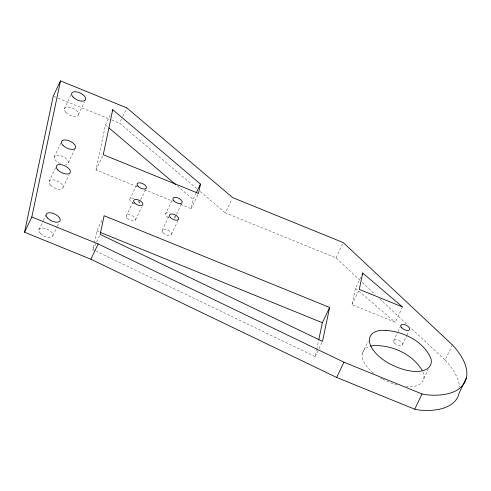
<?xml version="1.0" encoding="UTF-8"?>
<svg xmlns="http://www.w3.org/2000/svg" width="491" height="491" viewBox="0 0 491 491"><rect width="100%" height="100%" fill="white"/><g stroke="black" fill="none" stroke-linecap="round" stroke-linejoin="round"><path stroke-width="0.37" stroke-dasharray="2.46 1.84" d="M137.204 186.715L95.984 169.954L105.467 124.966L111.156 113.022M94.966 250.649L92.891 249.649L94.149 243.683M94.309 242.935L96.819 230.991L102.515 219.041M180.553 204.348L191.208 208.687L193.178 199.34L196.026 193.368M95.653 250.981L315.21 356.632L316.609 349.997M316.763 349.261L318.628 340.416M402.528 306.979L395.249 322.243L351.998 304.659L355.447 288.285L360.824 277.004M64.327 108.855L71.287 94.247M54.17 157.046L61.443 141.782M78.419 114.587L84.434 101.975M48.99 181.67L55.949 167.069M68.267 162.779L74.908 148.841M38.832 229.868L42.944 221.238M43.263 220.576L46.105 214.604M63.087 187.402L69.096 174.796M52.93 235.6L57.042 226.971M57.355 226.308L58.938 222.988M95.984 169.954L103.263 154.683M196.731 188.587L119.546 123.143L121.443 119.16M122.713 116.508L126.825 107.879M92.891 249.649L100.17 234.385M129.827 199.285L136.786 184.684M126.322 215.93L133.282 201.328M139.137 203.071L140.401 200.42M140.721 199.757L146.097 188.47M135.626 219.716L141.641 207.104M168.573 217.66A5.051 2.486 25.5 0 1 165.633 213.855L172.593 199.254M162.122 230.494L169.401 215.23M174.943 217.642L176.208 214.984M176.521 214.321L181.584 203.704M171.433 234.281L178.08 220.342M191.208 208.687L198.487 193.417M360.069 280.422L336.022 257.879L225.381 212.879L232.022 198.941M336.022 257.879L343.295 242.615M315.21 356.632L318.69 349.328M319.009 348.665L322.17 342.024M351.998 304.659L359.277 289.389M362.278 353.557L368.293 340.944M393.506 340.883L397.618 332.254M397.937 331.591L400.785 325.619M402.46 344.522L406.573 335.899M406.886 335.23L408.788 331.247M423.837 378.586L428.262 369.293M452.346 344.848L445.067 360.118L410.396 327.607M397.041 384.981L389.596 382.514L382.833 379.236M53.93 96.451L57.453 97.887M58.159 98.175L111.076 119.7M111.782 119.988L119.546 123.143M144.311 189.606L172.734 201.169M96.819 230.991L99.661 232.145M382.182 378.923L381.746 378.714A33.4 16.448 25.5 0 1 380.507 377.99M200.236 191.564L225.381 212.879M105.467 124.966L107.805 126.948M177.392 185.954L193.178 199.34M355.447 288.285L395.249 322.243M362.303 282.521L375.167 294.582M379.641 298.774L406.48 323.937M422.892 372.068L423.684 373.909A33.4 16.448 25.5 0 1 406.18 386.626M373.51 373.142A33.4 16.448 25.5 0 1 370.054 346.321M138.143 200.758A5.051 2.486 25.5 0 1 138.253 204.06M133.957 203.667A5.051 2.486 25.5 0 1 129.796 199.628A5.051 2.486 25.5 0 1 133.785 198.29M445.147 360.106A71.754 35.37 25.4 0 1 459.576 387.399M60.424 163.681A7.647 3.768 25.5 0 1 54.611 156.169A7.647 3.768 25.5 0 1 65.426 158.09A7.647 3.768 25.5 0 1 65.641 164.602M174.581 216.144A5.051 2.486 25.5 0 1 174.053 218.63M165.633 213.855A5.051 2.486 25.5 0 1 169.585 212.855M163.116 232.808A5.051 2.486 25.5 0 0 171.138 234.864A5.051 2.486 25.5 0 0 166.081 229.5A5.051 2.486 25.5 0 0 163.116 232.808M65.831 112.353A7.647 3.768 25.5 0 0 77.977 115.465A7.647 3.768 25.5 0 0 70.317 107.339A7.647 3.768 25.5 0 0 65.831 112.353M127.31 218.243A5.051 2.486 25.5 0 0 135.338 220.293A5.051 2.486 25.5 0 0 130.275 214.929A5.051 2.486 25.5 0 0 127.31 218.243M40.336 233.372A7.647 3.768 25.5 0 0 52.482 236.478A7.647 3.768 25.5 0 0 44.822 228.358A7.647 3.768 25.5 0 0 40.336 233.372M50.493 185.175A7.647 3.768 25.5 0 0 62.639 188.28A7.647 3.768 25.5 0 0 54.98 180.16A7.647 3.768 25.5 0 0 50.493 185.175M394.451 343.105A4.855 2.394 25.4 0 0 402.172 345.081A4.855 2.394 25.4 0 0 397.323 339.932A4.855 2.394 25.4 0 0 394.451 343.105"/><path stroke-width="0.74" d="M466.45 377.689L459.171 392.96A71.754 35.37 25.4 0 1 419.67 410.102L414.748 409.224L336.666 377.462L90.878 259.217L24.55 232.237L53.224 96.168L60.497 80.898L126.825 107.879L232.654 197.615L343.295 242.615L452.346 344.848A71.754 35.334 25.5 0 1 426.955 394.844L422.021 393.96L343.939 362.192L98.157 243.947L31.829 216.973L60.497 80.898M112.74 109.702L103.263 154.683L198.487 193.417L200.457 184.076L112.74 109.702L112.108 111.027M318.782 339.68L322.354 322.728L329.627 307.464L104.098 215.727L100.17 234.385L322.489 341.362L329.627 307.464M362.726 273.021L359.277 289.389L402.528 306.979L362.726 273.021L362.088 274.346M24.55 232.237L31.829 216.973M90.878 259.217L98.157 243.947M196.345 192.705L200.457 184.076M336.666 377.462L343.939 362.192M414.748 409.224L422.021 393.96M100.367 232.433L322.354 322.728M108.971 127.942L175.637 184.469M422.107 370.226C412.305 354.128 392.352 344.995 373.743 345.596A33.4 16.448 25.5 0 0 370.748 346.13M385.404 330.314L381.022 330.326A33.4 16.448 25.5 0 0 389.019 363.444C396.409 367.391 404.357 370.367 412.722 371.3A33.4 16.448 25.5 0 0 430.963 358.639C423.647 341.11 403.51 331.609 385.404 330.314M173.9 200.899A5.051 2.486 25.5 0 0 181.922 202.955A5.051 2.486 25.5 0 0 176.864 197.591A5.051 2.486 25.5 0 0 173.9 200.899M170.395 217.544A5.051 2.486 25.5 0 0 178.417 219.594A5.051 2.486 25.5 0 0 173.354 214.229A5.051 2.486 25.5 0 0 170.395 217.544M62.946 145.281A7.647 3.768 25.5 0 0 75.098 148.392A7.647 3.768 25.5 0 0 67.433 140.266A7.647 3.768 25.5 0 0 62.946 145.281M47.609 218.102A7.647 3.768 25.5 0 0 59.761 221.208A7.647 3.768 25.5 0 0 52.101 213.088A7.647 3.768 25.5 0 0 47.609 218.102M138.094 186.335A5.051 2.486 25.5 0 0 146.115 188.384A5.051 2.486 25.5 0 0 141.058 183.02A5.051 2.486 25.5 0 0 138.094 186.335M134.589 202.973A5.051 2.486 25.5 0 0 142.611 205.029A5.051 2.486 25.5 0 0 137.554 199.665A5.051 2.486 25.5 0 0 134.589 202.973M73.104 97.089A7.647 3.768 25.5 0 0 85.25 100.195A7.647 3.768 25.5 0 0 77.59 92.075A7.647 3.768 25.5 0 0 73.104 97.089M57.766 169.911A7.647 3.768 25.5 0 0 69.918 173.016A7.647 3.768 25.5 0 0 62.253 164.896A7.647 3.768 25.5 0 0 57.766 169.911M401.73 327.841A4.855 2.394 25.4 0 0 409.451 329.817A4.855 2.394 25.4 0 0 404.602 324.661A4.855 2.394 25.4 0 0 401.73 327.841"/></g></svg>
